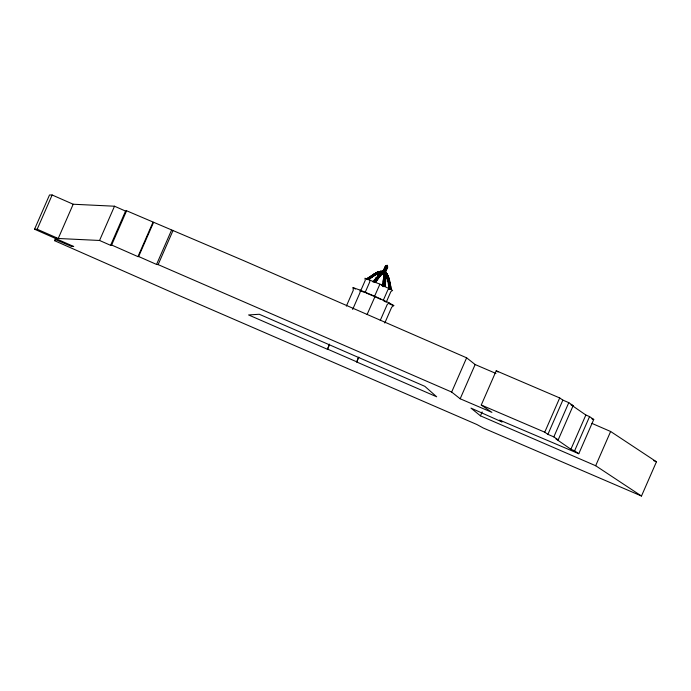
<?xml version="1.0" encoding="UTF-8"?>
<svg xmlns="http://www.w3.org/2000/svg" width="691" height="691" viewBox="0 0 691 691"><rect width="100%" height="100%" fill="white"/><g stroke="black" fill="none" stroke-linecap="round" stroke-linejoin="round"><path stroke-width="1.04" d="M383.151 286.739L385.163 275.363L384.006 275.312L383.833 272.53L380.249 275.07M384.593 275.614L384.602 274.232L385.181 273.981L384.023 274.059L383.833 272.53L384.421 272.772M369.806 279.907L369.771 281.842L365.098 292.543L360.607 290.98L365.28 280.278L364.96 278.223L379.92 284.165L392.626 290.393L390.899 291.55L386.226 302.252M383.557 272.686L382.978 272.643L382.598 271.261L382.425 272.496M385.198 272.755L387.651 267.132C387.072 260.965 386.165 272.945 384.136 272.936L383.324 272.919L383.799 272.513L383.876 273.161L385.604 273.93L385.82 275.286L385.215 275.536L384.11 272.496L385.189 272.358L385.638 273.351L385.872 277.022L384.714 276.927L384.723 274.776L385.88 274.837L385.215 275.484L385.258 277.221M384.714 276.927L384.619 278.991L385.163 279.242L385.837 278.715L384.619 278.965L384.775 276.521L385.932 276.616L385.777 279.095L385.163 279.216L385.388 276.365L384.775 276.521L385.932 276.616L385.258 277.177M384.472 273.999L384.11 272.496L384.688 272.168L385.638 273.351L385.604 273.93L384.472 273.999L384.092 272.91L384.602 272.522L383.678 272.055L387.081 265.309L387.582 267.149L385.12 272.764M385.094 273.1L384.455 273.93L384.999 274.18L385.638 273.351L383.851 273.1M346.355 306.13L353.265 290.306L353.049 287.655L360.184 290.134L360.002 292.639L352.652 309.456M385.284 278.464L384.36 286.61L384.965 286.515L385.63 281.064L384.412 281.289L384.68 278.585L385.284 278.464L385.837 278.715L385.569 281.418L384.965 281.539M380.516 271.338L380.905 272.064L382.676 271.995L382.736 271.382L380.793 271.304L380.629 271.831C382.114 272.479 377.891 270.406 376.37 272.738L376.647 273.325M378.754 271.831L379.29 273.023L378.754 271.831L374.513 273.912L375.248 275.018L374.479 273.93L367.422 278.749L367.957 279.7M384.55 271.857L382.123 272.392L383.565 272.893L384.602 272.522L383.626 272.876L382.745 271.347L380.681 271.321L380.862 272.435L379.005 272.919M379.29 273.023L381.138 272.539L381.069 271.399M384.386 276.452L383.833 277.039L384.982 277.134L383.825 277.082L383.997 274.871L384.567 274.621M384.412 277.324L384.412 272.202M385.112 273.17L385.328 274.526L384.671 275.286L384.455 273.93M384.965 286.515L385.345 283.569L384.792 283.31L384.187 283.414L383.807 286.359L384.472 280.917L385.077 280.814M385.88 274.837L385.82 275.286L384.723 274.776M385.837 278.689L384.68 278.585M384.058 278.594L383.488 278.741L384.092 279.38L384.412 277.281M384.68 284.027L384.136 283.759L384.792 283.319M384.412 281.272L385.63 281.064M384.136 283.759L384.74 283.664M383.609 280.978L383.902 279.406M382.779 285.953L384.092 279.345L384.654 279.233L384.092 279.38M382.745 271.347L382.278 272.384L383.98 271.813L383.565 272.893M382.192 285.703L383.047 281.09L384.222 281.582L383.66 281.686M382.166 285.366L382.529 283.621L383.704 284.113L382.564 283.958L383.09 283.535M383.125 286.402L383.678 283.776L383.151 284.208M379.109 271.9L380.966 271.416L381.035 272.556L382.702 272.496L383.393 271.563L385.189 272.358L384.688 272.168M382.46 271.252L382.382 272.401L380.75 272.453L380.534 271.839L380.629 271.321L382.589 271.364L382.676 271.995M591.919 423.384L610.628 431.486L656.45 461.787L641.49 496.026L483.277 428.014L476.911 424.533L175.661 294.038L54.52 240.667L56.075 239.829L71.372 246.35L73.712 246.488L34.55 229.213L49.51 194.974L52.145 194.992L73.186 204.234L114.507 206.22L125.555 211.083L126.591 210.764L243.958 260.757L466.624 357.808L475.14 364.537L495.957 373.46M34.55 229.213L37.184 229.239L52.145 194.992M54.52 240.667L55.798 237.739M37.184 229.239L58.225 238.481L73.186 204.234M58.225 238.481L99.547 240.468L114.507 206.22M99.547 240.468L110.595 245.331L125.555 211.083M110.595 245.331L111.631 245.011L126.591 210.764M111.631 245.011L137.958 256.629L152.918 222.39M137.958 256.629L138.632 256.525L153.592 222.286M138.632 256.525L156.555 264.437L171.515 230.198M156.555 264.437L158.127 264.61L173.087 230.362M329.184 345.388L327.474 349.3L329.452 344.127M383.496 272.081L384.732 269.274M367.137 314.388L375.075 296.413L388.99 302.805L393.784 305.577L391.693 307.21L384.783 323.034M327.474 349.3L248.596 314.949L259.28 314.267L424.827 386.329L436.677 396.789L356.729 361.998L358.223 357.817M356.729 361.998L358.862 357.109M380.257 320.417L387.176 304.593L388.99 302.805M573.141 405.66L570.991 404.736L585.856 415.015L589.561 416.595L593.742 419.489L578.782 453.737L574.601 450.834L570.896 449.254L556.03 438.975L558.181 439.899L573.141 405.66L568.788 402.646L562.863 400.115L559.701 397.938L496.224 370.773L481.264 405.021L491.906 412.372L460.18 398.776L451.664 392.047L466.624 357.808M460.18 398.776L475.14 364.537M641.49 496.026L595.668 465.734L480.444 415.835L482.154 411.914M558.181 439.899L553.828 436.893L547.903 434.354L544.741 432.186L559.701 397.938M547.903 434.354L562.863 400.115M553.828 436.893L568.788 402.646M570.896 449.254L585.856 415.015M574.601 450.834L589.561 416.595M595.668 465.734L610.628 431.486M379.92 284.165L374.462 296.482L381.268 299.618M387.927 278.499L390.061 289.417L390.709 289.356L391.166 289.192L390.242 283.336L388.955 283.474L389.871 289.313L390.329 289.14L388.852 280.598L387.375 276.046L385.224 273.014L385.63 272.574L386.934 274.094L385.785 274.698L387.349 278.499L387.988 278.318M386.934 274.094L385.587 272.686L385.042 273.031L385.863 272.781L385.319 273.135M385.932 272.772L385.224 273.014L385.742 272.669L387.098 274.077C384.196 272.729 390.622 278.568 386.977 274.059L386.001 274.673L386.977 276.4L387.953 275.795M374.738 282.377L374.436 281.885L376.215 279.561L376.802 279.795L377.105 280.296L375.325 282.619M375.23 281.686L377.683 278.318L377.39 277.817L380.361 274.163L380.974 274.379L381.207 274.949L379.627 276.797L379.67 275.968L378.772 276.011L379.938 276.504L379.653 275.985L377.105 280.296L376.224 280.304L375.93 279.803L377.39 277.817L378.279 277.799M375.602 282.377L375.299 281.885L378.564 278.309L378.262 277.808L376.802 279.795M379.67 275.968L382.339 273.731L382.097 273.161L381.51 272.91L380.041 274.457L378.772 276.011L379.057 276.53M372.82 281.868L374.548 279.769L375.101 280.01M373.546 281.893L378.418 276.141M374.099 282.144L377.139 278.49L376.042 277.989L376.802 277.981M381.38 273.213L380.776 272.997L379.152 274.569L379.972 275.389M380.007 275.355L379.152 274.569L380.776 272.997M381.328 273.256L379.152 274.569L379.705 274.819M376.923 278.749L378.53 276.91L377.649 276.15L378.435 276.115M381.337 274.137L380.508 273.316L382.019 272.09M382.477 273.308L382.633 272.306M383.842 272.824L384.239 272.384L383.989 272.885L382.779 272.669L383.799 272.513M388.394 277.428L386.995 274.189L386.062 274.802L388.195 280.995L388.843 280.866L387.901 280.857L388.973 288.415M386.917 276.469L387.91 276.011M379.385 274.284L377.649 276.15L378.513 276.936M377.96 276.685L379.938 274.534M387.072 265.309L385.958 266.458L385.362 266.173L382.909 271.788L385.431 266.156C389.327 264.187 382.874 266.735 387.651 267.132M382.564 272.34L382.408 273.342L383.41 272.902M379.428 275.139L380.784 273.886L380.508 273.316L383.09 271.615M383.894 272.815L384.334 272.366L383.652 272.712M381.553 272.867L381.363 273.843L382.339 273.731L382.14 273.118L380.275 275.027L380.041 274.457L380.387 274.137L380.275 275.027L381.207 274.949L380.041 274.457M381.51 272.91L381.164 273.23L381.993 274.051L382.339 273.731L381.164 273.23L382.512 272.029M386.001 274.673L387.159 274.172M379.074 275.744L379.938 276.504L378.262 278.585L377.39 277.817L375.93 279.803L376.224 280.304M382.702 272.004L384.015 271.632L382.598 271.261M381.363 273.843L383.09 272.28L383.298 272.885L382.27 273.04L382.123 272.392L383.332 271.58M381.95 274.094L384.066 272.479L383.98 271.813M389.37 288.51L387.884 289.805L383.211 300.507L385.474 301.812M376.215 279.561L377.105 280.296M374.436 281.885L375.299 281.885M386.632 276.365L387.271 276.184M380.741 273.921L382.857 272.651M367.422 278.749L372.466 275.493L372.985 276.452L369.046 279.224M383.039 272.634L382.27 273.04L382.123 272.392L382.892 271.986L379.333 272.504L368.113 279.371L367.707 278.844M368.761 279.129L376.379 274.137M384.637 272.522L384.092 272.91L384.662 273.386L384.066 273.075M371.007 276.435L366.878 279.259L366.679 278.844L374.021 273.99L376.319 272.764L376.837 273.437L376.37 272.738M376.509 272.876L366.679 278.844M368.286 279.319L376.984 273.886M371.516 276.374L369.944 277.454C371.654 279.173 368.908 275.64 370.359 277.981M389.007 278.145L387.755 278.447L386.951 276.331L388.178 275.977L390.242 283.319M375.248 275.018C368.718 278.594 374.323 273.17 376.958 272.815L377.381 273.835L375.222 275.035L374.764 274.033M376.932 273.912L379.048 273.031L378.953 272.556L376.457 273.221L371.818 275.89L371.628 275.467L372.19 276.435M388.195 280.995L387.711 278.214L388.092 279.855M383.626 272.876L382.857 273.291L383.151 272.237M376.042 274.18L374.531 274.983L374.246 274.077M390.035 289.443L389.301 283.578L387.737 278.395L388.187 278.162L388.817 278.032L389.482 280.477L391.166 289.192M388.601 280.943L389.681 280.615M388.998 281.773L389.301 283.578L388.644 283.673L388.282 280.676M388.402 280.796L389.491 280.511M388.955 283.5L390.052 283.232M388.187 280.961L389.024 286.532L390.07 286.299L388.739 286.428L390.717 286.212M384.602 274.232L384.006 273.489L384.585 273.23M377.105 273.74L376.681 272.72L379.031 271.926L379.359 272.997L377.053 273.766L379.359 272.997M376.552 272.85L378.677 271.969L378.97 273.057L380.922 272.565M376.742 273.8L378.858 272.919L378.487 271.857L378.953 272.556M388.739 286.428L389.353 288.259M389.43 286.35L390.536 286.117M384.593 275.554L385.163 275.363M387.34 278.447L388.273 278.413L388.653 280.045M380.681 271.321L378.823 271.805L379.083 272.893M384.377 276.495L383.807 276.642L383.505 279.129L384.049 278.62M378.754 271.943L380.706 271.451L380.81 272.582L380.534 271.839L382.866 271.969M387.616 278.542L388.273 278.413M384.965 281.522L385.569 281.418M383.868 286.005L385.017 286.169M388.644 283.647L389.301 283.578M390.329 289.14L390.976 289.08M380.62 272.47L382.572 272.513M384.11 271.658L382.546 271.269L382.417 272.401M381.19 272.029L380.629 271.831L382.486 271.883M386.995 274.189L387.599 275.839M379.333 272.504L376.958 272.815M375.144 274.569L372.302 275.83L372.985 276.452M372.967 276.469L372.199 275.381M370.626 278.084L369.823 277.022M389.707 304.161L393.784 305.577M384.006 273.489L384.593 273.731M383.997 274.871L384.576 275.122M384.395 276.884L383.825 277.082M384.075 278.983L383.488 278.741L383.047 281.09M378.271 278.568L377.39 277.817M383.704 284.113L382.564 283.966M360.184 290.134L375.075 296.413M366.031 292.932L373.52 296.094M593.742 419.489L591.971 418.737L592.55 419.143M578.782 453.737L499.679 420.102L502.098 421.976L470.977 408.105L480.444 415.835M653.548 460.552L656.45 461.787M158.127 264.61L451.664 392.047M481.264 405.021L544.741 432.186M327.309 349.024L356.513 361.73M383.168 271.589L383.712 271.848M384.654 272.746L383.514 272.66L383.876 273.161M382.244 272.703L382.797 272.954M380.508 273.316L381.061 273.567M378.202 276.4L377.891 275.864L376.042 277.989L376.37 278.499M376.586 278.24L376.258 277.73L374.349 280.002L375.248 280.745M374.893 280.252L374.557 279.76L374.703 280.494M386.951 276.331L386.191 274.785M378.677 271.969L379.048 273.031M387.737 278.395L387.133 276.443M374.056 273.973L374.384 274.534M374.721 275.096L374.194 274.422M372.008 275.994L371.646 275.45M353.049 287.655L355.442 289.045M496.224 370.773L497.995 372M370.1 277.126L370.506 277.652M374.971 274.914L374.479 273.93M372.484 275.484L372.864 276.02M371.836 275.562L372.371 276.538M377.01 272.79L377.312 273.377M385.198 272.997L385.604 273.93M387.988 275.864L388.8 277.981M376.319 272.764L376.457 273.221M388.644 278.188L389.024 279.82M384.438 273.342L384.611 274.301M389.379 281.582L389.681 283.388M384.999 274.18L385.215 275.536M389.024 286.523L389.37 289.503M385.336 274.586L385.388 276.322M385.759 272.686L385.604 273.23L385.811 272.677M384.136 272.936L383.505 272.66L384.136 272.936M381.924 273.057L381.7 272.444L381.855 273.092"/></g></svg>
